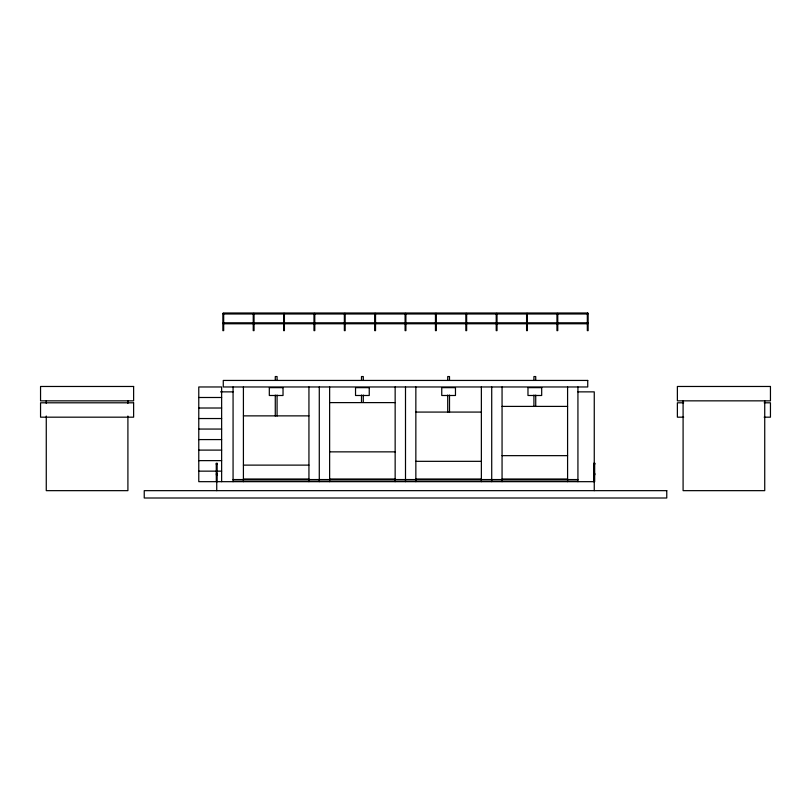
<?xml version="1.0" encoding="UTF-8"?>
<svg xmlns="http://www.w3.org/2000/svg" width="811" height="811" viewBox="0 0 811 811"><rect width="100%" height="100%" fill="white"/><g stroke="black" fill="none" stroke-linecap="round" stroke-linejoin="round"><path stroke-width="1.22" d="M220.511 391.865L233.071 391.865M577.929 391.865L594.26 391.865L594.26 490.655M198.776 397.491L221.636 397.491M329.631 402.611L395.15 402.611M683.663 402.803L677.378 402.803L677.378 417.178L683.663 417.178M764.165 402.803L770.45 402.803L770.45 417.178L764.165 417.178M502.06 406.402L567.588 406.402M198.776 408.014L221.636 408.014M415.85 412.079L481.369 412.079M243.412 415.871L308.94 415.871M198.776 418.537L221.636 418.537M198.776 429.06L221.636 429.06M198.776 439.582L221.636 439.582M198.776 450.105L221.636 450.105M329.631 451.859L395.15 451.859M502.06 455.65L567.588 455.65M198.776 460.628L221.636 460.628M415.85 461.327L481.369 461.327M216.334 463.71L217.145 463.71L217.145 481.673M216.253 464.206L217.226 464.206L217.226 463.223L216.253 463.223L216.334 481.673M243.412 465.119L308.94 465.119M198.776 471.15L221.636 471.15M216.253 473.837L217.226 473.837L217.226 474.82L216.253 474.82M243.412 479.058L308.94 479.058M329.631 479.058L395.15 479.058M415.85 479.058L481.369 479.058M502.06 479.058L567.588 479.058M233.071 479.554L577.929 479.554M233.071 481.187L577.929 481.187M764.732 400.847L764.732 490.655L683.095 490.655L683.095 400.847M593.855 481.673L593.855 463.71L594.666 463.71L594.666 481.673L198.776 481.673L198.776 386.969L221.636 386.969L221.636 481.673M577.929 386.969L577.929 481.673M567.588 386.969L567.588 481.673M535.726 380.247L535.726 376.547L533.922 376.547L533.922 380.247M535.726 395.058L535.726 406.169M533.922 395.058L533.922 406.169M502.06 386.969L502.06 481.673M491.719 386.969L491.719 481.673M481.369 386.969L481.369 481.673M449.507 380.247L449.507 376.547L447.713 376.547L447.713 380.247M449.507 395.058L449.507 412.333M447.713 395.058L447.713 412.333M415.85 386.969L415.85 481.673M405.5 386.969L405.5 481.673M395.15 386.969L395.15 481.673M363.287 380.247L363.287 376.547L361.493 376.547L361.493 380.247M363.287 395.058L363.287 402.469M361.493 395.058L361.493 402.469M329.631 386.969L329.631 481.673M319.281 386.969L319.281 481.673M308.94 386.969L308.94 481.673M277.078 380.247L277.078 376.547L275.274 376.547L275.274 380.247M277.078 395.058L277.078 416.043M275.274 395.058L275.274 416.043M243.412 386.969L243.412 481.673M233.071 386.969L233.071 481.673M216.74 481.673L216.74 490.655M127.905 400.847L127.905 403.371M127.905 416.023L127.905 490.655L46.268 490.655L46.268 416.023M46.268 400.847L46.268 403.371M587.732 312.995L223.268 312.995L223.268 313.979L587.732 313.979L587.732 312.995M223.674 313.482L222.863 313.482L222.863 330.635L223.674 330.635L223.674 313.482M254.046 313.482L253.235 313.482L253.235 330.635L254.046 330.635L254.046 313.482M284.418 313.482L283.607 313.482L283.607 330.635L284.418 330.635L284.418 313.482M314.79 313.482L313.979 313.482L313.979 330.635L314.79 330.635L314.79 313.482M345.162 313.482L344.351 313.482L344.351 330.635L345.162 330.635L345.162 313.482M375.534 313.482L374.723 313.482L374.723 330.635L375.534 330.635L375.534 313.482M405.905 313.482L405.094 313.482L405.094 330.635L405.905 330.635L405.905 313.482M436.277 313.482L435.466 313.482L435.466 330.635L436.277 330.635L436.277 313.482M466.649 313.482L465.838 313.482L465.838 330.635L466.649 330.635L466.649 313.482M497.021 313.482L496.21 313.482L496.21 330.635L497.021 330.635L497.021 313.482M527.393 313.482L526.582 313.482L526.582 330.635L527.393 330.635L527.393 313.482M557.765 313.482L556.954 313.482L556.954 330.635L557.765 330.635L557.765 313.482M588.137 313.482L587.326 313.482L587.326 330.635L588.137 330.635L588.137 313.482M587.732 322.798L223.268 322.798L223.268 323.771L587.732 323.771L587.732 322.798M587.732 380.44L223.268 380.44L223.268 386.969L587.732 386.969L587.732 380.44M133.622 386.472L40.55 386.472L40.55 400.847L133.622 400.847L133.622 386.472M770.45 386.472L677.378 386.472L677.378 400.847L770.45 400.847L770.45 386.472M283.029 387.648L269.313 387.648L269.313 395.494L283.029 395.494L283.029 387.648M369.248 387.648L355.532 387.648L355.532 395.494L369.248 395.494L369.248 387.648M455.468 387.648L441.752 387.648L441.752 395.494L455.468 395.494L455.468 387.648M541.687 387.648L527.971 387.648L527.971 395.494L541.687 395.494L541.687 387.648M133.622 402.803L40.55 402.803L40.55 417.178L133.622 417.178L133.622 402.803M594.747 463.223L593.774 463.223L593.774 464.206L594.747 464.206L594.747 463.223M594.747 473.837L593.774 473.837L593.774 474.82L594.747 474.82L594.747 473.837M666.764 490.655L144.236 490.655L144.236 498.005L666.764 498.005L666.764 490.655"/></g></svg>
